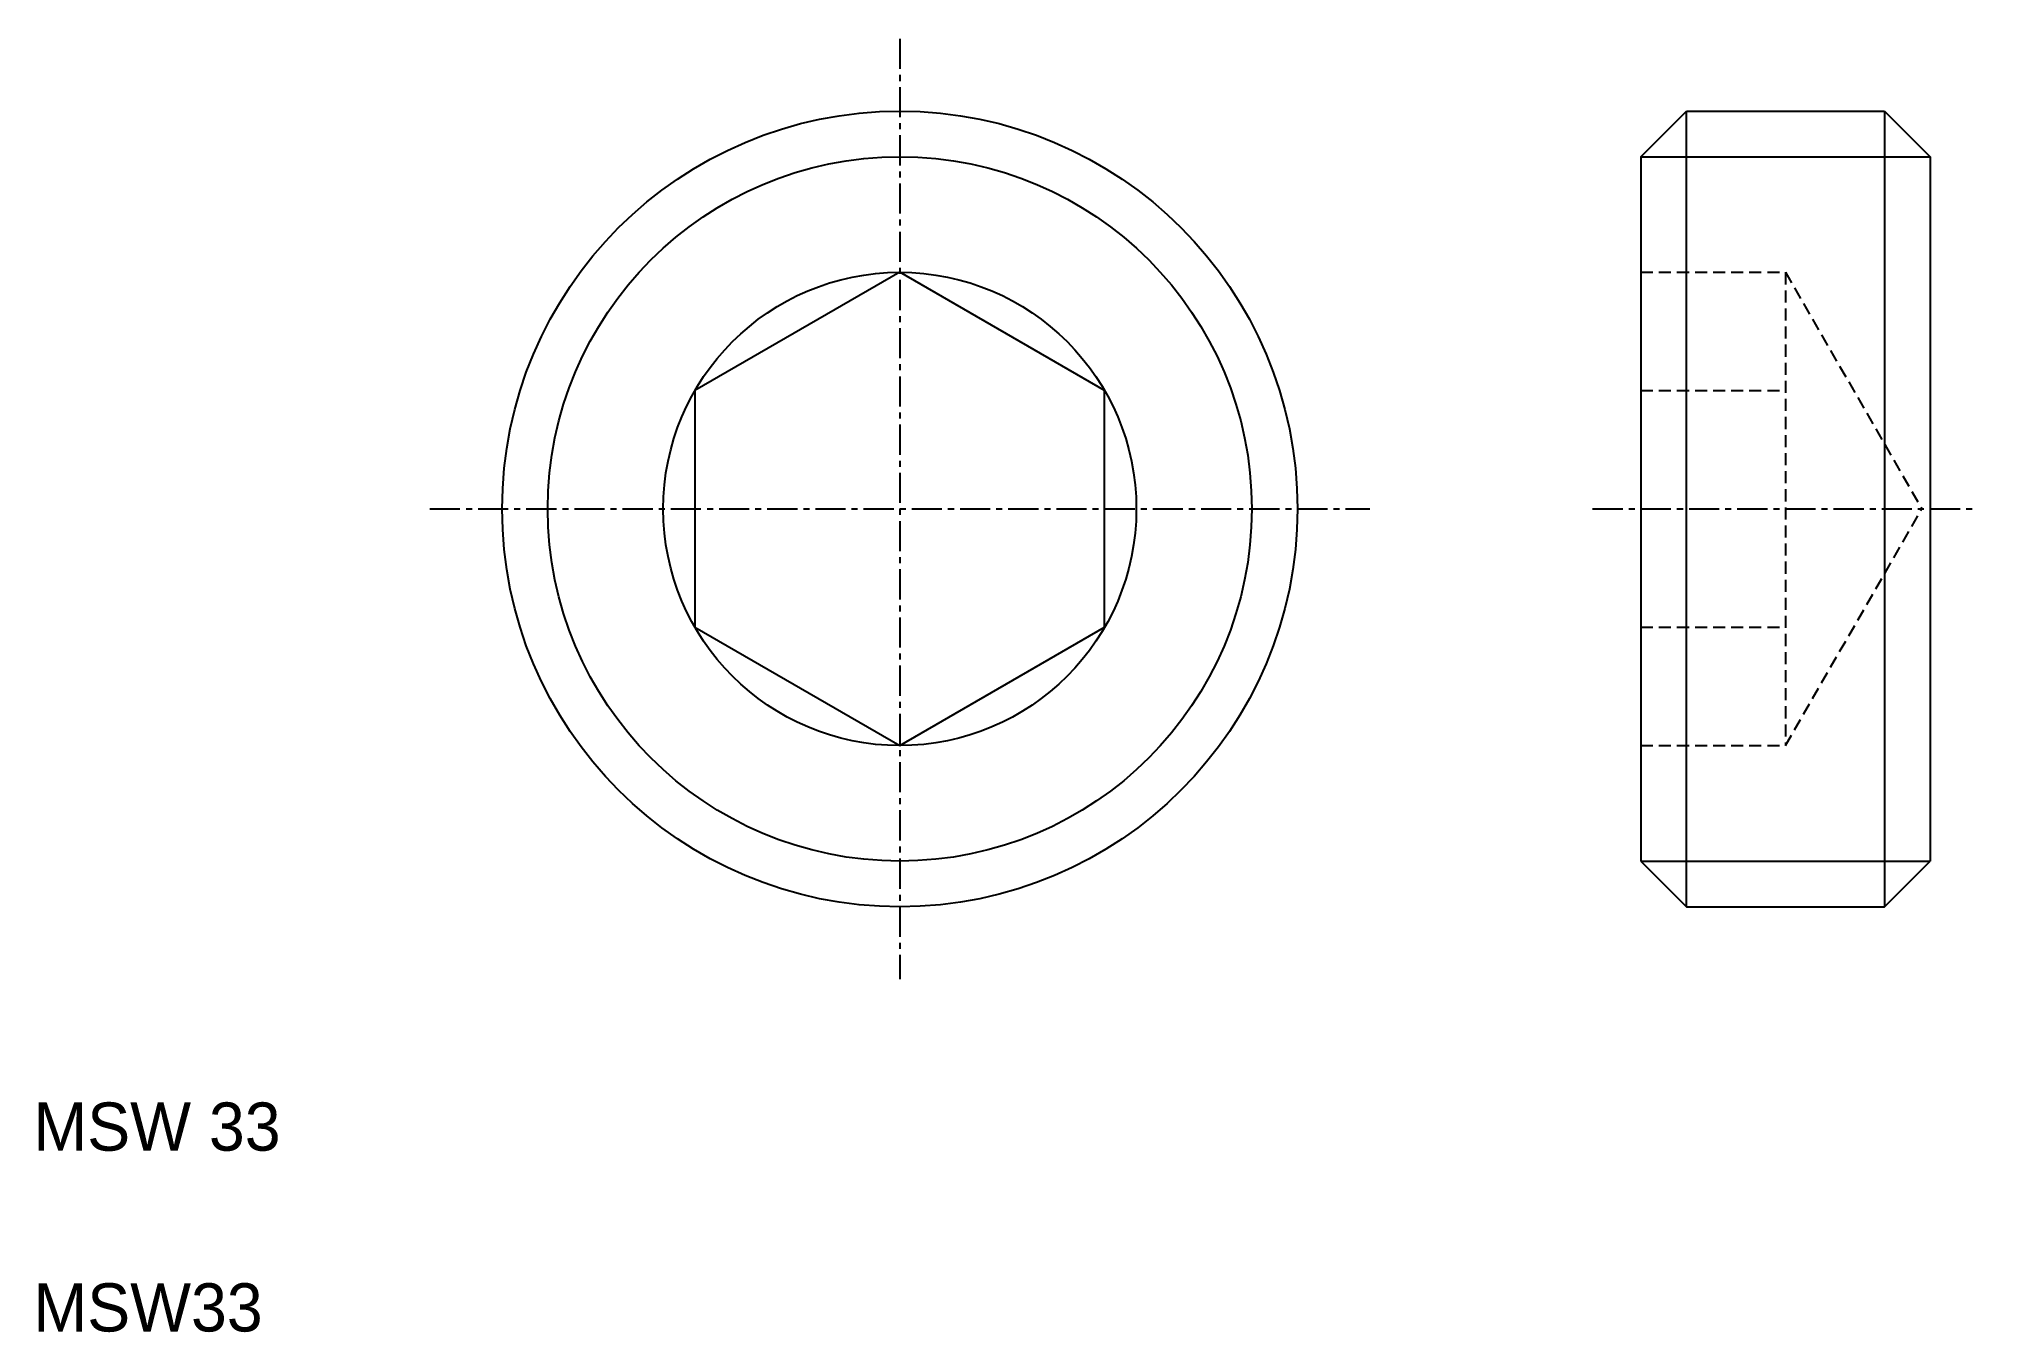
# Model space of a CAD drawing. Extents: x 5.2 to 85.7, y 5 to 58.6.
import ezdxf

# ---------------------------------------------------------------- set-up
doc = ezdxf.new("R2010")
doc.units = 0
doc.linetypes.add('CENTER', pattern=[2, 1.25, -0.25, 0.25, -0.25])
doc.linetypes.add('DASHED', pattern=[0.75, 0.5, -0.25])
doc.layers.get('0').update_dxf_attribs({"linetype": 'CONTINUOUS'})
doc.layers.add('CENTER', color=1, linetype='CENTER')

msp = doc.modelspace()

# ---------------------------------------------------------------- linework, layer by layer
at = {"color": 7, "linetype": 'CONTINUOUS'}
for p, q in [((71.698, 53.723), (73.593, 55.617)), ((73.593, 22.617), (73.593, 55.617)), ((73.593, 55.617), (81.804, 55.617)), ((81.804, 55.617), (81.804, 22.617)), ((81.804, 55.617), (83.698, 53.723)), ((71.698, 53.723), (71.698, 24.512)), ((83.698, 53.723), (83.698, 24.512)), ((40.948, 48.932), (32.448, 44.025)), ((49.448, 44.025), (40.948, 48.932)), ((45.198, 46.478), (45.198, 46.478)), ((47.323, 45.251), (47.323, 45.252)), ((32.448, 44.025), (32.448, 34.21)), ((49.448, 34.21), (49.448, 44.025)), ((32.448, 34.21), (40.948, 29.302)), ((40.948, 29.302), (49.448, 34.21)), ((71.698, 24.512), (73.593, 22.617)), ((81.804, 22.617), (83.698, 24.512)), ((73.593, 22.617), (81.804, 22.617))]:
    msp.add_line(p, q, dxfattribs=at)
at = {"color": 3, "linetype": 'CONTINUOUS'}
for p, q in [((71.698, 53.723), (83.698, 53.723)), ((71.698, 24.512), (83.698, 24.512))]:
    msp.add_line(p, q, dxfattribs=at)
at = {"color": 3, "linetype": 'DASHED'}
for p, q in [((71.698, 48.932), (77.698, 48.932)), ((77.698, 48.932), (77.698, 29.302)), ((77.698, 48.932), (83.365, 39.117)), ((71.698, 44.025), (77.698, 44.025)), ((77.698, 29.302), (83.365, 39.117)), ((71.698, 34.21), (77.698, 34.21)), ((71.698, 29.302), (77.698, 29.302))]:
    msp.add_line(p, q, dxfattribs=at)
at = {"color": 7, "linetype": 'CONTINUOUS'}
for radius in [16.5, 9.815]:
    msp.add_circle((40.948, 39.117), radius, dxfattribs=at)
at = {"color": 3, "linetype": 'CONTINUOUS'}
msp.add_circle((40.948, 39.117), 14.605, dxfattribs=at)
at = {"layer": 'CENTER', "color": 1, "linetype": 'CENTER'}
for p, q in [((40.948, 58.617), (40.948, 19.617)), ((21.448, 39.117), (60.448, 39.117)), ((69.698, 39.117), (85.698, 39.117))]:
    msp.add_line(p, q, dxfattribs=at)

# ---------------------------------------------------------------- texts
at = {"color": 7, "linetype": 'CONTINUOUS'}
for s, p in [('MSW 33', (5, 12.5)), ('MSW33', (5, 5))]:
    msp.add_text(s, height=2, dxfattribs=at).set_placement(p)

doc.saveas('drawing.dxf')
